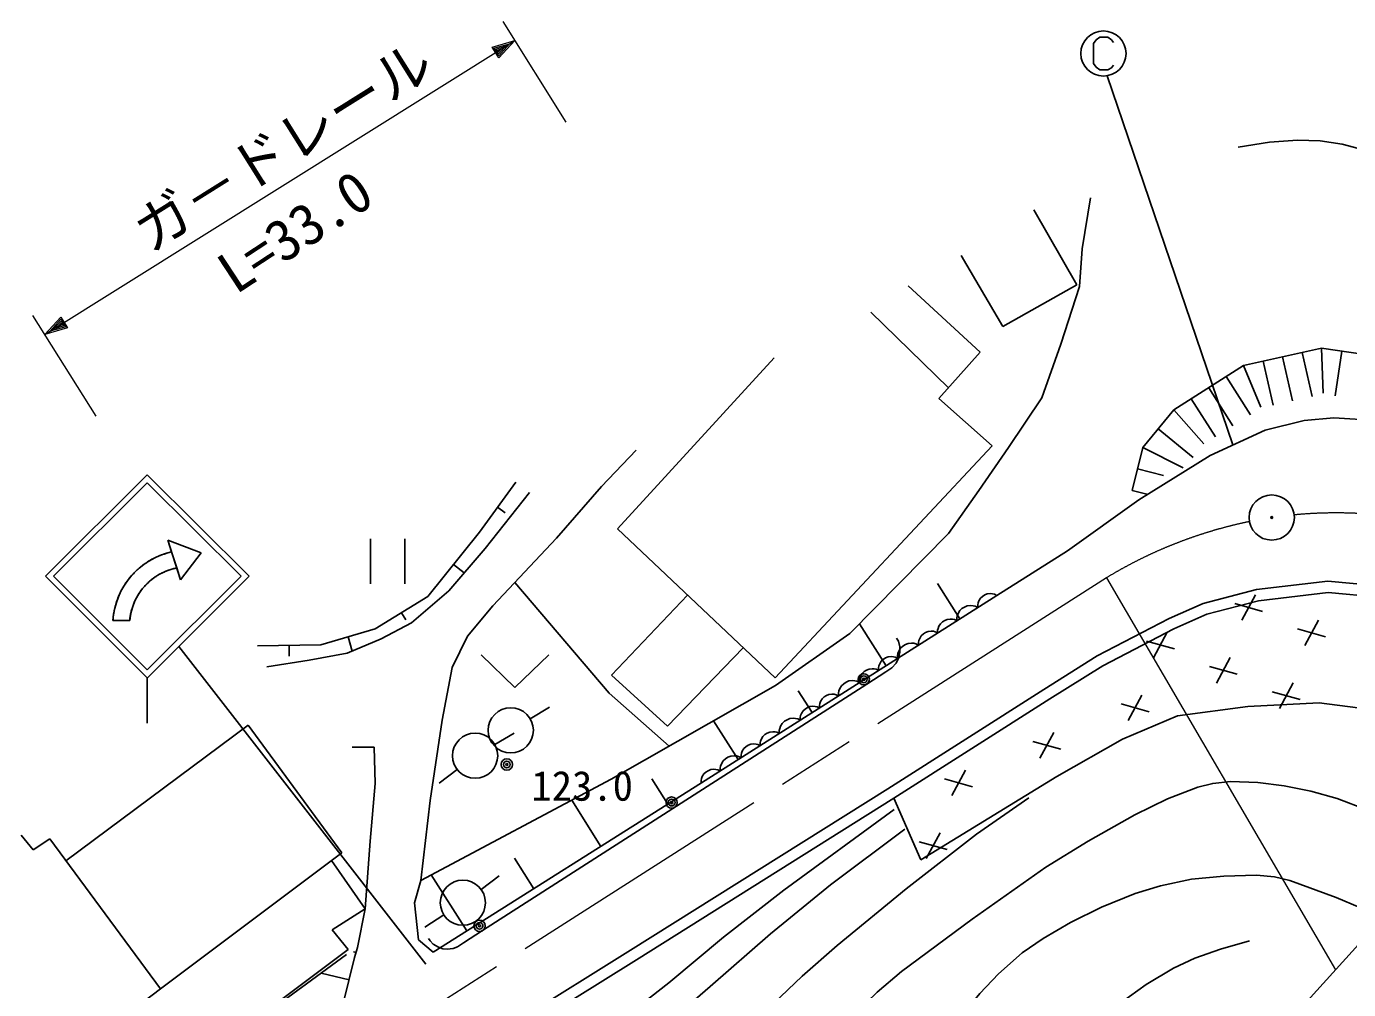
# Model space of a CAD drawing. Units: millimetres, scale not verified. Extents: x 40000 to 680000, y 20000 to 380000.
# Drawn here: x 198608 to 257080, y 298866 to 341473 of the extents above; entities that cross this region are included whole.
import ezdxf
from ezdxf.enums import TextEntityAlignment as Align

# ---------------------------------------------------------------- set-up
doc = ezdxf.new("R2010")
doc.units = ezdxf.units.MM
doc.header["$LTSCALE"] = 1000
doc.linetypes.add('CHAIN', pattern=[18.5, 12, -1.5, 3.5, -1.5])
for name, color, linetype, lineweight in [('M-BGD', 7, 'Continuous', 25), ('M-BGD-EXST', 7, 'Continuous', 25), ('M-BMK', 2, 'CHAIN', 13), ('M-BMK-SRVR', 3, 'Continuous', 25), ('M-STR-HTXT', 7, 'Continuous', 13), ('M-STR-STRC', 7, 'Continuous', 25)]:
    doc.layers.add(name, color=color, linetype=linetype, lineweight=lineweight)
doc.styles.add('ＭＳ ゴシック', font='')
doc.styles.get('ＭＳ ゴシック').set_extended_font_data('MS Gothic')

msp = doc.modelspace()

# ---------------------------------------------------------------- linework, layer by layer
at = {"layer": 'M-BGD'}
for p, q in [((245661, 333897), (245305, 331639)), ((245067, 330035), (243164, 333362)), ((245305, 331639), (245186, 329975)), ((239952, 331342), (241796, 328193)), ((240790, 327070), (237604, 329991)), ((241796, 328193), (245067, 330035)), ((245186, 329975), (244353, 327421)), ((239382, 325492), (235955, 328830)), ((238954, 325011), (240790, 327070)), ((244353, 327421), (243520, 325044)), ((255891, 327242), (252441, 326470)), ((255028, 327049), (255466, 325100)), ((259459, 326708), (255891, 327242)), ((255891, 327242), (255962, 325246)), ((256783, 327109), (256486, 325133)), ((231683, 326808), (224749, 319245)), ((252441, 326470), (249349, 324509)), ((252441, 326470), (253207, 324625)), ((253304, 326663), (253741, 324714)), ((254166, 326856), (254603, 324907)), ((251668, 325980), (252740, 324293)), ((250895, 325490), (251967, 323803)), ((241315, 322914), (238954, 325011)), ((243520, 325044), (242034, 322846)), ((250122, 325000), (251193, 323313)), ((249349, 324509), (247981, 322846)), ((249349, 324509), (250674, 323013)), ((253393, 323618), (255118, 324034)), ((255118, 324034), (256426, 324153)), ((256426, 324153), (258329, 324034)), ((248665, 323678), (250210, 322410)), ((250955, 322489), (253393, 323618)), ((231720, 312656), (241315, 322914)), ((242034, 322846), (240725, 320945)), ((247981, 322846), (247505, 320945)), ((247981, 322846), (249767, 321948)), ((224037, 321117), (225574, 322727)), ((247802, 320529), (250955, 322489)), ((247743, 321895), (248890, 321609)), ((218640, 319096), (220252, 321305)), ((222051, 318833), (224037, 321117)), ((220852, 320855), (218903, 318384)), ((240725, 320945), (239393, 319036)), ((244650, 318271), (247802, 320529)), ((247505, 320945), (248163, 320780)), ((219446, 320200), (219785, 319953)), ((213822, 318809), (213822, 316812)), ((215342, 316812), (215342, 318809)), ((216354, 316250), (218640, 319096)), ((219240, 315844), (222051, 318833)), ((224749, 319245), (231720, 312656)), ((235019, 314612), (239393, 319036)), ((218903, 318384), (217291, 316512)), ((241524, 316305), (244650, 318271)), ((217497, 317673), (217967, 317297)), ((253008, 316557), (256165, 316926)), ((256165, 316926), (259615, 316625)), ((217291, 316512), (215642, 315089)), ((220215, 316881), (224375, 311982)), ((239891, 315268), (238899, 316827)), ((241104, 316370), (240992, 316322)), ((241238, 316383), (241104, 316370)), ((241337, 316376), (241238, 316383)), ((241420, 316357), (241337, 316376)), ((241524, 316305), (241420, 316357)), ((250646, 315950), (253008, 316557)), ((253100, 316065), (256172, 316424)), ((256172, 316424), (253100, 316065)), ((256172, 316424), (259538, 316130)), ((259538, 316130), (256172, 316424)), ((214031, 314827), (216354, 316250)), ((218116, 314496), (219240, 315844)), ((227851, 316313), (224487, 312768)), ((241524, 316305), (228459, 308004)), ((241524, 316305), (228459, 308004)), ((240095, 315788), (239984, 315717)), ((240218, 315840), (240095, 315788)), ((240365, 315855), (240218, 315840)), ((240475, 315847), (240365, 315855)), ((240566, 315827), (240475, 315847)), ((240681, 315769), (240566, 315827)), ((240696, 315968), (240678, 315886)), ((240678, 315886), (240681, 315769)), ((240731, 316062), (240696, 315968)), ((240800, 316177), (240731, 316062)), ((240891, 316258), (240800, 316177)), ((240992, 316322), (240891, 316258)), ((249149, 315280), (250646, 315950)), ((250812, 315477), (253100, 316065)), ((253100, 316065), (250812, 315477)), ((252047, 315940), (253280, 315596)), ((252967, 316331), (252360, 315205)), ((215192, 315539), (215383, 315228)), ((239220, 315197), (239119, 315132)), ((239332, 315244), (239220, 315197)), ((239466, 315258), (239332, 315244)), ((239566, 315250), (239466, 315258)), ((239648, 315232), (239566, 315250)), ((239753, 315180), (239648, 315232)), ((239770, 315399), (239749, 315308)), ((239749, 315308), (239753, 315180)), ((239808, 315501), (239770, 315399)), ((239884, 315628), (239808, 315501)), ((239984, 315717), (239884, 315628)), ((245968, 313626), (249149, 315280)), ((249354, 314824), (250812, 315477)), ((250812, 315477), (249354, 314824)), ((255749, 315211), (255143, 314085)), ((211632, 314116), (214031, 314827)), ((215642, 315089), (214293, 314378)), ((231739, 312319), (235019, 314612)), ((236625, 313192), (235446, 315044)), ((238275, 314596), (238185, 314515)), ((238377, 314660), (238275, 314596)), ((238489, 314708), (238377, 314660)), ((238622, 314722), (238489, 314708)), ((238722, 314714), (238622, 314722)), ((238805, 314696), (238722, 314714)), ((238909, 314643), (238805, 314696)), ((238924, 314843), (238906, 314760)), ((238906, 314760), (238909, 314643)), ((238960, 314936), (238924, 314843)), ((239029, 315051), (238960, 314936)), ((239119, 315132), (239029, 315051)), ((246216, 313192), (249354, 314824)), ((249354, 314824), (246216, 313192)), ((249064, 314672), (248457, 313546)), ((254829, 314820), (256063, 314476)), ((208821, 314079), (211632, 314116)), ((210227, 314097), (210233, 313621)), ((214293, 314378), (212794, 313742)), ((212831, 314472), (213020, 313838)), ((217441, 313111), (218116, 314496)), ((237084, 314408), (237171, 314273)), ((237171, 314273), (237233, 314028)), ((237233, 314028), (237240, 313796)), ((237368, 314055), (237269, 313966)), ((237480, 314126), (237368, 314055)), ((237603, 314178), (237480, 314126)), ((237750, 314193), (237603, 314178)), ((237859, 314185), (237750, 314193)), ((237950, 314165), (237859, 314185)), ((238065, 314107), (237950, 314165)), ((238081, 314307), (238062, 314224)), ((238062, 314224), (238065, 314107)), ((238116, 314400), (238081, 314307)), ((238185, 314515), (238116, 314400)), ((248143, 314281), (249377, 313937)), ((211107, 313442), (209233, 313143)), ((212794, 313742), (211107, 313442)), ((218712, 313670), (220211, 312231)), ((220211, 312231), (221711, 313670)), ((226961, 310522), (230313, 313986)), ((236504, 313470), (236413, 313389)), ((236605, 313535), (236504, 313470)), ((236717, 313582), (236605, 313535)), ((236850, 313596), (236717, 313582)), ((236950, 313588), (236850, 313596)), ((237033, 313570), (236950, 313588)), ((237137, 313518), (237033, 313570)), ((237180, 313519), (237077, 313311)), ((237154, 313737), (237134, 313646)), ((237134, 313646), (237137, 313518)), ((237193, 313840), (237154, 313737)), ((237240, 313796), (237180, 313519)), ((237269, 313966), (237193, 313840)), ((243598, 312146), (245968, 313626)), ((251846, 313552), (251239, 312426)), ((216991, 310790), (217441, 313111)), ((235569, 312853), (235500, 312738)), ((235660, 312934), (235569, 312853)), ((235761, 312999), (235660, 312934)), ((235873, 313046), (235761, 312999)), ((236615, 312919), (235774, 312379)), ((236007, 313060), (235873, 313046)), ((236106, 313052), (236007, 313060)), ((236189, 313034), (236106, 313052)), ((236293, 312982), (236189, 313034)), ((236309, 313181), (236290, 313098)), ((236290, 313098), (236293, 312982)), ((236344, 313274), (236309, 313181)), ((236413, 313389), (236344, 313274)), ((236885, 313092), (236615, 312919)), ((237077, 313311), (236885, 313092)), ((243863, 311722), (246216, 313192)), ((246216, 313192), (243863, 311722)), ((250926, 313161), (252159, 312817)), ((235774, 312379), (218784, 301473)), ((224469, 308168), (231739, 312319)), ((224487, 312768), (226961, 310522)), ((234653, 312304), (234577, 312178)), ((234753, 312394), (234653, 312304)), ((234864, 312464), (234753, 312394)), ((234987, 312517), (234864, 312464)), ((235134, 312532), (234987, 312517)), ((235244, 312523), (235134, 312532)), ((235335, 312503), (235244, 312523)), ((235450, 312446), (235335, 312503)), ((235465, 312645), (235447, 312562)), ((235447, 312562), (235450, 312446)), ((235500, 312738), (235465, 312645)), ((254628, 312432), (254021, 311305)), ((224375, 311982), (227039, 309636)), ((233359, 311117), (232742, 312086)), ((233797, 311727), (233728, 311613)), ((233888, 311809), (233797, 311727)), ((233989, 311873), (233888, 311809)), ((234101, 311920), (233989, 311873)), ((234235, 311934), (234101, 311920)), ((234334, 311927), (234235, 311934)), ((234417, 311908), (234334, 311927)), ((234521, 311856), (234417, 311908)), ((234538, 312075), (234518, 311984)), ((234518, 311984), (234521, 311856)), ((234577, 312178), (234538, 312075)), ((236698, 307751), (243598, 312146)), ((236966, 307330), (243863, 311722)), ((243863, 311722), (236966, 307330)), ((247942, 311893), (247335, 310766)), ((253708, 312041), (254941, 311697)), ((220885, 310848), (221742, 311362)), ((232885, 311077), (232849, 310983)), ((232954, 311191), (232885, 311077)), ((233044, 311273), (232954, 311191)), ((233146, 311337), (233044, 311273)), ((233257, 311384), (233146, 311337)), ((233391, 311398), (233257, 311384)), ((233491, 311390), (233391, 311398)), ((233573, 311372), (233491, 311390)), ((233678, 311320), (233573, 311372)), ((233693, 311519), (233675, 311436)), ((233675, 311436), (233678, 311320)), ((233728, 311613), (233693, 311519)), ((247022, 311501), (248256, 311157)), ((249513, 310974), (252620, 311388)), ((252620, 311388), (255780, 311544)), ((255780, 311544), (258991, 311130)), ((200357, 304554), (208416, 310558)), ((208416, 310558), (212552, 304909)), ((216467, 307233), (216991, 310790)), ((230092, 309042), (229001, 310756)), ((231962, 310516), (231923, 310413)), ((232038, 310643), (231962, 310516)), ((232137, 310732), (232038, 310643)), ((232249, 310803), (232137, 310732)), ((232372, 310855), (232249, 310803)), ((232519, 310870), (232372, 310855)), ((232628, 310861), (232519, 310870)), ((232719, 310841), (232628, 310861)), ((232834, 310784), (232719, 310841)), ((232849, 310983), (232831, 310900)), ((232831, 310900), (232834, 310784)), ((247078, 309940), (249513, 310974)), ((219319, 309711), (220185, 310210)), ((231113, 309951), (231078, 309857)), ((231182, 310066), (231113, 309951)), ((231272, 310147), (231182, 310066)), ((231374, 310211), (231272, 310147)), ((231486, 310259), (231374, 310211)), ((231619, 310272), (231486, 310259)), ((231719, 310265), (231619, 310272)), ((231802, 310246), (231719, 310265)), ((231906, 310194), (231802, 310246)), ((231923, 310413), (231903, 310322)), ((231903, 310322), (231906, 310194)), ((244039, 310233), (243432, 309107)), ((244178, 308284), (247078, 309940)), ((213993, 309586), (213019, 309586)), ((214031, 307976), (213993, 309586)), ((230234, 309321), (230215, 309239)), ((230269, 309415), (230234, 309321)), ((230338, 309530), (230269, 309415)), ((230429, 309611), (230338, 309530)), ((230530, 309675), (230429, 309611)), ((230642, 309723), (230530, 309675)), ((230775, 309736), (230642, 309723)), ((230875, 309729), (230775, 309736)), ((230958, 309710), (230875, 309729)), ((231062, 309658), (230958, 309710)), ((231078, 309857), (231059, 309775)), ((231059, 309775), (231062, 309658)), ((243119, 309842), (244352, 309498)), ((229307, 308752), (229287, 308661)), ((229346, 308854), (229307, 308752)), ((229422, 308981), (229346, 308854)), ((229522, 309070), (229422, 308981)), ((229633, 309141), (229522, 309070)), ((229756, 309193), (229633, 309141)), ((229903, 309208), (229756, 309193)), ((230013, 309200), (229903, 309208)), ((230104, 309179), (230013, 309200)), ((230218, 309122), (230104, 309179)), ((230215, 309239), (230218, 309122)), ((216050, 303690), (224469, 308168)), ((217657, 308607), (216861, 308002)), ((226976, 307069), (226271, 308185)), ((228462, 308196), (228444, 308113)), ((228497, 308289), (228462, 308196)), ((228566, 308404), (228497, 308289)), ((228657, 308485), (228566, 308404)), ((228758, 308549), (228657, 308485)), ((228870, 308597), (228758, 308549)), ((229004, 308611), (228870, 308597)), ((229103, 308603), (229004, 308611)), ((229186, 308585), (229103, 308603)), ((229290, 308532), (229186, 308585)), ((229287, 308661), (229290, 308532)), ((238170, 304610), (244178, 308284)), ((239215, 308183), (240448, 307838)), ((240135, 308574), (239528, 307447)), ((213806, 305430), (214031, 307976)), ((228459, 308004), (216597, 300523)), ((225318, 300602), (236698, 307751)), ((228444, 308113), (228447, 307996)), ((216050, 303690), (216467, 307233)), ((224011, 305199), (222722, 307239)), ((225584, 300180), (236966, 307330)), ((236966, 307330), (238170, 304610)), ((198372, 305696), (198907, 305049)), ((198907, 305049), (199639, 305527)), ((199639, 305527), (204534, 298894)), ((213593, 302435), (213806, 305430)), ((238094, 305403), (239327, 305059)), ((239014, 305794), (238407, 304668)), ((212552, 304909), (204534, 298894)), ((221045, 303328), (220189, 304684)), ((212098, 304568), (213593, 302435)), ((215777, 302707), (216050, 303690)), ((218080, 301458), (216513, 303937)), ((218714, 303299), (219520, 303891)), ((213593, 302435), (212130, 301508)), ((213257, 300726), (213593, 302435)), ((215941, 301069), (215777, 302707)), ((217067, 302169), (216224, 301630)), ((212130, 301508), (212834, 300637)), ((218784, 301473), (217943, 300933)), ((212834, 300637), (207432, 296589)), ((213257, 300726), (213122, 300277)), ((215941, 301069), (216597, 300523)), ((216458, 301025), (216393, 301126)), ((216599, 300879), (216458, 301025)), ((216830, 300742), (216599, 300879)), ((217018, 300672), (216830, 300742)), ((217217, 300658), (217018, 300672)), ((217484, 300686), (217217, 300658)), ((217674, 300761), (217484, 300686)), ((217943, 300933), (217674, 300761)), ((220188, 297403), (225318, 300602)), ((207600, 296644), (212763, 300412)), ((213122, 300277), (212628, 298304)), ((213190, 300501), (213073, 300536)), ((220453, 296980), (225584, 300180)), ((212875, 299290), (211647, 299597)), ((204534, 298894), (203802, 298332))]:
    msp.add_line(p, q, dxfattribs=at)
for points in [[(252195, 336133), (253578, 336351), (254822, 336444), (255824, 336409), (256804, 336263), (257963, 335952), (259232, 335491), (261617, 334460), (263831, 333365), (265644, 331725), (267551, 330155), (268613, 329289), (269627, 328327), (271176, 326764), (272844, 325227), (275485, 322885), (278111, 320690), (285714, 314963), (288314, 313100), (290849, 311411), (292396, 310491), (294046, 309631), (302604, 305471), (307327, 303101)], [(231220, 287202), (231526, 289377), (231931, 291492), (232246, 292604), (232674, 293723), (233233, 294891), (233935, 296103), (234499, 296903), (235279, 297816), (236233, 298755), (237302, 299660), (240431, 301984), (243698, 304274), (245564, 305437), (247635, 306599), (249078, 307301), (250412, 307820), (251074, 307982), (251866, 308063), (253072, 308020), (254240, 307874), (255416, 307647), (256578, 307313), (257889, 306814)], [(226878, 284949), (226889, 286751), (226997, 288419), (227213, 289800), (227540, 291163), (227958, 292492), (228476, 293792), (228961, 294766), (229697, 295959), (230399, 296895), (231330, 297939), (232918, 299464), (234466, 300814), (237511, 303320), (240620, 305744), (242943, 307351)], [(213695, 287157), (215667, 289510), (217747, 291830), (219096, 293044), (220654, 294297), (223842, 296669), (227019, 299160), (229436, 301180), (232102, 303266), (236983, 306834)], [(218431, 284437), (219237, 285035), (219843, 285637), (220417, 286459), (220906, 287357), (222093, 290054), (223397, 292716), (224905, 294768), (226649, 296959), (227633, 297947), (228842, 298995), (231518, 301327), (234174, 303493), (237457, 305966)], [(235689, 289826), (236419, 291685), (237275, 293582), (237887, 294716), (238747, 296063), (239641, 297303), (240780, 298696), (241599, 299559), (242648, 300486), (243569, 301130), (244786, 301826), (246157, 302504), (247636, 303112), (248761, 303455), (250132, 303745), (251558, 303888), (253004, 303920), (253799, 303850), (254481, 303691), (256537, 302937), (258628, 302051)], [(243280, 294301), (244081, 295450), (244882, 296406), (245895, 297374), (247021, 298292), (248133, 299086), (249332, 299814), (250284, 300260), (251416, 300654), (252697, 301015)]]:
    msp.add_lwpolyline(points, dxfattribs=at)
for centre, major_axis in [((235639, 312590), (250, 0)), ((235639, 312590), (150, 0)), ((235639, 312590), (50, 0)), ((220027, 310335), (1000, 0)), ((218453, 309211), (1000, 0)), ((219854, 308822), (250, 0)), ((219854, 308822), (150, 0)), ((219854, 308822), (50, 0)), ((227144, 307137), (250, 0)), ((227144, 307137), (150, 0)), ((227144, 307137), (50, 0)), ((217909, 302707), (1000, 0)), ((218649, 301684), (250, 0)), ((218649, 301684), (150, 0)), ((218649, 301684), (50, 0))]:
    msp.add_ellipse(centre, major_axis=major_axis, ratio=0.998985, dxfattribs=at)
at = {"layer": 'M-BGD-EXST'}
for p, q in [((246079, 340995), (245919, 340876)), ((246439, 340995), (246079, 340995)), ((246599, 340876), (246439, 340995)), ((245919, 340876), (245799, 340716)), ((245799, 340716), (245799, 339837)), ((246679, 340756), (246599, 340876)), ((245799, 339837), (245919, 339677)), ((246599, 339637), (246679, 339757)), ((245919, 339677), (246079, 339557)), ((246079, 339557), (246439, 339557)), ((246405, 339283), (251958, 322970)), ((246439, 339557), (246599, 339637))]:
    msp.add_line(p, q, dxfattribs=at)
msp.add_ellipse((246239, 340276), major_axis=(1000, 0), ratio=0.998985, dxfattribs=at)
at = {"layer": 'M-BMK'}
msp.add_line((246373, 317083), (193137, 283101), dxfattribs=at)
for centre, start_param, end_param in [((256534, 299974), 0.828971, 1.663871), ((256752, 300006), 1.774904, 2.11648)]:
    msp.add_ellipse(centre, major_axis=(19998, 0), ratio=0.998985, start_param=start_param, end_param=end_param, dxfattribs=at)
at = {"layer": 'M-BMK-SRVR'}
for major_axis in [(1000, 0), (40, 0)]:
    msp.add_ellipse((253683, 319748), major_axis=major_axis, ratio=0.998985, dxfattribs=at)
at = {"layer": 'M-STR-HTXT'}
for p, q in [((219674, 341697), (222470, 337239)), ((199425, 327843), (220205, 340851)), ((219209, 340558), (220205, 340851)), ((219506, 340084), (219209, 340558)), ((219285, 340511), (219967, 340703)), ((219497, 340173), (219285, 340511)), ((219361, 340465), (219832, 340618)), ((219489, 340261), (219361, 340465)), ((219438, 340418), (219628, 340490)), ((219480, 340350), (219438, 340418)), ((219628, 340490), (219480, 340350)), ((219832, 340618), (219489, 340261)), ((219967, 340703), (219497, 340173)), ((220205, 340851), (219506, 340084)), ((201690, 324231), (198894, 328690)), ((199425, 327843), (200123, 328611)), ((200420, 328137), (199425, 327843)), ((199662, 327992), (200132, 328522)), ((200344, 328183), (199662, 327992)), ((199797, 328077), (200140, 328433)), ((200268, 328230), (199797, 328077)), ((200001, 328204), (200149, 328344)), ((200191, 328276), (200001, 328204)), ((200123, 328611), (200420, 328137)), ((200132, 328522), (200344, 328183)), ((200140, 328433), (200268, 328230)), ((200149, 328344), (200191, 328276)), ((246373, 317083), (256505, 299743)), ((270046, 314702), (249853, 292395))]:
    msp.add_line(p, q, dxfattribs=at)
at = {"layer": 'M-STR-STRC'}
for p, q in [((199456, 317148), (203955, 321643)), ((208455, 317148), (203955, 321643)), ((199809, 317148), (203955, 321290)), ((208102, 317148), (203955, 321290)), ((204862, 318744), (206332, 318180)), ((204862, 318744), (205420, 316997)), ((204862, 318744), (206332, 318180)), ((204862, 318744), (205420, 316997)), ((205028, 318225), (204862, 318744)), ((204862, 318744), (206332, 318180)), ((205420, 316997), (204862, 318744)), ((204862, 318744), (206332, 318180)), ((204529, 318071), (204583, 318092)), ((204583, 318092), (204638, 318112)), ((204638, 318112), (204693, 318131)), ((204693, 318131), (204748, 318149)), ((204748, 318149), (204803, 318166)), ((204803, 318166), (204859, 318182)), ((204859, 318182), (204915, 318197)), ((204915, 318197), (204971, 318212)), ((205028, 318225), (204971, 318212)), ((205028, 318225), (205255, 317516)), ((205028, 318225), (205255, 317516)), ((206332, 318180), (205420, 316997)), ((206332, 318180), (205420, 316997)), ((206332, 318180), (205420, 316997)), ((206332, 318180), (205420, 316997)), ((203545, 317466), (203589, 317504)), ((203589, 317504), (203633, 317541)), ((203633, 317541), (203678, 317578)), ((203678, 317578), (203724, 317614)), ((203724, 317614), (203770, 317649)), ((203770, 317649), (203817, 317683)), ((203817, 317683), (203865, 317716)), ((203865, 317716), (203913, 317749)), ((203913, 317749), (203962, 317781)), ((203962, 317781), (204011, 317812)), ((204011, 317812), (204060, 317842)), ((204060, 317842), (204111, 317871)), ((204111, 317871), (204161, 317899)), ((204161, 317899), (204213, 317926)), ((204213, 317926), (204264, 317953)), ((204264, 317953), (204316, 317978)), ((204316, 317978), (204369, 318003)), ((204369, 318003), (204422, 318027)), ((204422, 318027), (204475, 318049)), ((204475, 318049), (204529, 318071)), ((205210, 317507), (205166, 317497)), ((205255, 317516), (205210, 317507)), ((205420, 316997), (205255, 317516)), ((199456, 317148), (203955, 312652)), ((199809, 317148), (203955, 313005)), ((203043, 316906), (203077, 316953)), ((203077, 316953), (203111, 316999)), ((203111, 316999), (203147, 317045)), ((203147, 317045), (203184, 317090)), ((203184, 317090), (203221, 317134)), ((203221, 317134), (203259, 317178)), ((203259, 317178), (203297, 317222)), ((203297, 317222), (203337, 317264)), ((203337, 317264), (203377, 317306)), ((203377, 317306), (203418, 317347)), ((203418, 317347), (203460, 317387)), ((203460, 317387), (203502, 317427)), ((203502, 317427), (203545, 317466)), ((203955, 313005), (208102, 317148)), ((203956, 312652), (208455, 317148)), ((204053, 316926), (204020, 316896)), ((204088, 316956), (204053, 316926)), ((204122, 316984), (204088, 316956)), ((204158, 317012), (204122, 316984)), ((204193, 317040), (204158, 317012)), ((204230, 317067), (204193, 317040)), ((204266, 317093), (204230, 317067)), ((204303, 317119), (204266, 317093)), ((204341, 317144), (204303, 317119)), ((204379, 317168), (204341, 317144)), ((204417, 317192), (204379, 317168)), ((204456, 317215), (204417, 317192)), ((204495, 317237), (204456, 317215)), ((204535, 317259), (204495, 317237)), ((204575, 317280), (204535, 317259)), ((204615, 317300), (204575, 317280)), ((204656, 317319), (204615, 317300)), ((204697, 317338), (204656, 317319)), ((204738, 317356), (204697, 317338)), ((204780, 317374), (204738, 317356)), ((204822, 317390), (204780, 317374)), ((204864, 317406), (204822, 317390)), ((204906, 317421), (204864, 317406)), ((204949, 317436), (204906, 317421)), ((204992, 317450), (204949, 317436)), ((205035, 317462), (204992, 317450)), ((205079, 317475), (205035, 317462)), ((205123, 317486), (205079, 317475)), ((205166, 317497), (205123, 317486)), ((202701, 316300), (202725, 316353)), ((202725, 316353), (202749, 316406)), ((202749, 316406), (202775, 316458)), ((202775, 316458), (202801, 316510)), ((202801, 316510), (202828, 316561)), ((202828, 316561), (202856, 316612)), ((202856, 316612), (202885, 316662)), ((202885, 316662), (202915, 316712)), ((202915, 316712), (202946, 316761)), ((202946, 316761), (202977, 316810)), ((202977, 316810), (203009, 316858)), ((203009, 316858), (203043, 316906)), ((203559, 316344), (203535, 316306)), ((203583, 316382), (203559, 316344)), ((203608, 316420), (203583, 316382)), ((203633, 316457), (203608, 316420)), ((203659, 316494), (203633, 316457)), ((203686, 316530), (203659, 316494)), ((203713, 316566), (203686, 316530)), ((203741, 316601), (203713, 316566)), ((203770, 316636), (203741, 316601)), ((203799, 316671), (203770, 316636)), ((203829, 316704), (203799, 316671)), ((203859, 316738), (203829, 316704)), ((203890, 316771), (203859, 316738)), ((203922, 316803), (203890, 316771)), ((203954, 316835), (203922, 316803)), ((203987, 316866), (203954, 316835)), ((204020, 316896), (203987, 316866)), ((202506, 315694), (202519, 315750)), ((202519, 315750), (202533, 315807)), ((202533, 315807), (202548, 315863)), ((202548, 315863), (202563, 315919)), ((202563, 315919), (202580, 315974)), ((202580, 315974), (202598, 316029)), ((202598, 316029), (202617, 316084)), ((202617, 316084), (202637, 316139)), ((202637, 316139), (202657, 316193)), ((202657, 316193), (202679, 316247)), ((202679, 316247), (202701, 316300)), ((203294, 315773), (203281, 315730)), ((203308, 315816), (203294, 315773)), ((203323, 315858), (203308, 315816)), ((203339, 315900), (203323, 315858)), ((203355, 315942), (203339, 315900)), ((203372, 315984), (203355, 315942)), ((203390, 316026), (203372, 315984)), ((203409, 316067), (203390, 316026)), ((203428, 316107), (203409, 316067)), ((203448, 316148), (203428, 316107)), ((203469, 316188), (203448, 316148)), ((203490, 316227), (203469, 316188)), ((203513, 316267), (203490, 316227)), ((203535, 316306), (203513, 316267)), ((202435, 315196), (202438, 315235)), ((203179, 315195), (202435, 315196)), ((202435, 315196), (203179, 315195)), ((202438, 315235), (202443, 315293)), ((202443, 315293), (202449, 315351)), ((202449, 315351), (202456, 315408)), ((202456, 315408), (202464, 315466)), ((202464, 315466), (202473, 315523)), ((202473, 315523), (202483, 315580)), ((202483, 315580), (202494, 315637)), ((202494, 315637), (202506, 315694)), ((203183, 315244), (203179, 315199)), ((203188, 315289), (203183, 315244)), ((203194, 315334), (203188, 315289)), ((203201, 315378), (203194, 315334)), ((203208, 315423), (203201, 315378)), ((203216, 315467), (203208, 315423)), ((203225, 315512), (203216, 315467)), ((203234, 315556), (203225, 315512)), ((203245, 315599), (203234, 315556)), ((203256, 315643), (203245, 315599)), ((203268, 315687), (203256, 315643)), ((203281, 315730), (203268, 315687)), ((205345, 314041), (216271, 299984)), ((203955, 312652), (203955, 310654))]:
    msp.add_line(p, q, dxfattribs=at)
for major_axis, start_param, end_param in [((3327, 0), 1.791198, 3.076959), ((2585, 0), 1.765672, 3.058865)]:
    msp.add_ellipse((205755, 314982), major_axis=major_axis, ratio=0.998985, start_param=start_param, end_param=end_param, dxfattribs=at)

# ---------------------------------------------------------------- texts
at = {"layer": 'M-STR-HTXT', "style": 'ＭＳ ゴシック'}
for s, rotation, p in [('ガ－ドレール', 32.074, (204369, 330971)), ('L=33.0', 33.273, (208162, 329123))]:
    msp.add_text(s, height=1833, rotation=rotation, dxfattribs=at).set_placement(p, align=Align.BOTTOM_LEFT)
msp.add_text('123.0', height=1320, dxfattribs=at).set_placement((220944, 306824), align=Align.BOTTOM_LEFT)

doc.saveas('drawing.dxf')
